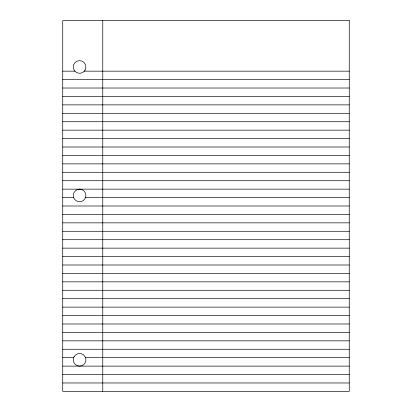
<?xml version="1.0" encoding="UTF-8"?>
<svg xmlns="http://www.w3.org/2000/svg" width="412" height="412" viewBox="0 0 412 412"><rect width="100%" height="100%" fill="white"/><g stroke="black" fill="none" stroke-linecap="round" stroke-linejoin="round"><path stroke-width="0.62" d="M62.737 71.163L74.927 71.163M84.254 71.163L349.263 71.163M62.737 79.593L349.263 79.593M62.737 88.019L349.263 88.019M62.737 96.444L349.263 96.444M62.737 104.875L349.263 104.875M62.737 113.3L349.263 113.3M62.737 121.725L349.263 121.725M62.737 130.156L349.263 130.156M62.737 138.581L349.263 138.581M62.737 147.007L349.263 147.007M62.737 155.437L349.263 155.437M62.737 163.863L349.263 163.863M62.737 172.293L349.263 172.293M62.737 180.719L349.263 180.719M62.737 189.144L349.263 189.144M62.737 197.575L73.681 197.575M85.5 197.575L349.263 197.575M62.737 206L349.263 206M62.737 214.425L349.263 214.425M62.737 222.856L349.263 222.856M62.737 231.281L349.263 231.281M62.737 239.707L349.263 239.707M62.737 248.137L349.263 248.137M62.737 256.563L349.263 256.563M62.737 264.993L349.263 264.993M62.737 273.419L349.263 273.419M62.737 281.844L349.263 281.844M62.737 290.275L349.263 290.275M62.737 298.7L349.263 298.7M62.737 307.125L349.263 307.125M62.737 315.556L349.263 315.556M62.737 323.981L349.263 323.981M62.737 332.407L349.263 332.407M62.737 340.837L349.263 340.837M62.737 349.263L349.263 349.263M62.737 357.693L73.655 357.693M85.49 357.693L349.263 357.693M62.737 366.119L349.263 366.119M62.737 374.544L349.263 374.544M62.737 382.975L349.263 382.975M102.768 20.6L102.768 391.4M85.696 197.101L85.063 198.625A6.319 6.319 0 0 1 74.119 198.625L73.485 197.101A6.319 6.319 0 0 1 79.593 189.144A6.319 6.319 0 0 1 85.696 197.101M74.289 356.359L73.578 357.853A6.319 6.319 0 0 0 79.269 366.108A6.319 6.319 0 0 0 85.773 358.476L85.217 356.921A6.319 6.319 0 0 0 74.289 356.359M85.063 70.112L84.058 71.42A6.319 6.319 0 0 1 75.123 71.42L74.119 70.112A6.319 6.319 0 0 1 79.593 60.631A6.319 6.319 0 0 1 85.063 70.112M349.263 20.6L62.737 20.6L62.737 391.4L349.263 391.4L349.263 20.6"/></g></svg>
